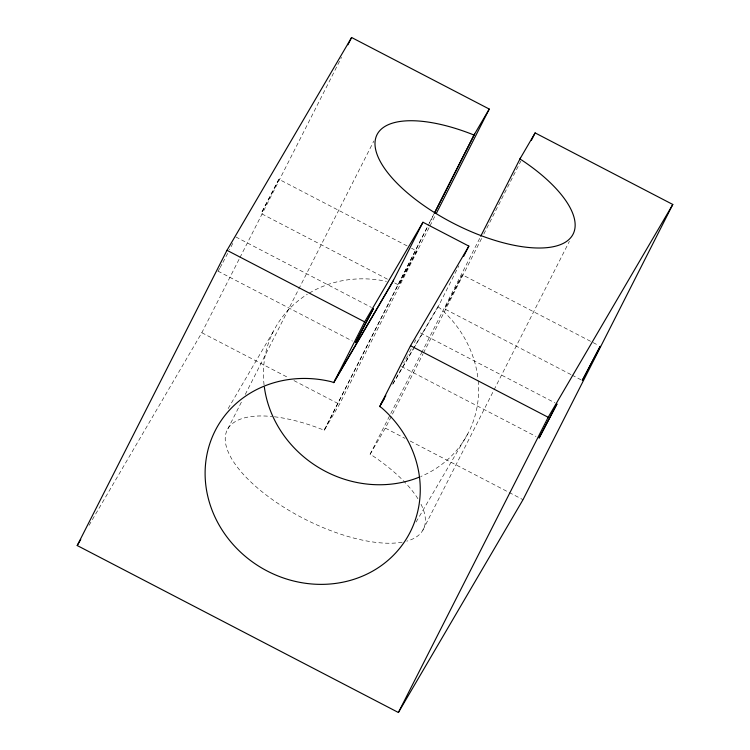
<?xml version="1.0" encoding="UTF-8"?>
<svg xmlns="http://www.w3.org/2000/svg" width="750" height="750" viewBox="0 0 750 750"><rect width="100%" height="100%" fill="white"/><g stroke="black" fill="none" stroke-linecap="round" stroke-linejoin="round"><path stroke-width="0.56" stroke-dasharray="3.75 2.81" d="M387.413 279.159L261.15 213.525L278.109 180.619L279.019 179.334L407.362 246.056M279.019 179.334L261.15 213.525M394.659 282.928L398.803 285.084L416.672 250.894L411.497 248.203M416.672 250.894L398.803 285.084M570.956 374.569L444.684 308.934L462.403 274.809L598.144 345.225M462.562 274.744L444.684 308.934M413.897 348.15L438.056 306.9L458.869 265.781M232.791 243.375L229.519 249.834M414.384 342.647L415.837 339.75M89.025 525.356L201.825 332.719L239.4 258.656M239.934 257.606L341.541 57.319M227.794 428.906L242.091 400.744M245.259 394.481L298.191 290.166M298.716 289.125L373.866 140.991M274.406 416.775A109.922 44.531 26.9 0 1 321.834 429.3L324.159 430.359L427.359 226.941M429.478 222.759L434.241 213.375M324.159 430.359L427.566 226.8M428.1 225.759L433.922 214.284M324.9 429.178L339.478 404.278L429.45 226.941M429.975 225.891L435.797 214.416M417.909 498.741A109.922 44.531 26.9 0 0 372.309 455.541L370.116 454.247L421.453 353.062M421.584 352.884L480.328 237.094M370.116 454.247L385.359 428.128L422.944 354.066M423.469 353.025L481.687 238.275M483.806 234.103L520.847 161.072M422.803 530.278L569.4 241.322M227.7 253.359L222.431 263.353M411.234 348.769L408 354.947M407.541 355.819L403.688 362.963M220.144 267.553L221.906 264.328M219.713 268.312L218.091 271.069M228.15 408.581L273.516 331.106M392.887 383.588L439.434 304.097M392.691 384.375L413.306 349.163M416.091 522.028L468.525 432.478M571.987 375.113L581.306 379.95M235.809 236.944L371.391 307.425M420.375 332.887L554.925 402.834M217.931 271.125L352.481 341.072M401.466 366.534L536.016 436.481M201.825 332.719L288.769 377.916M293.944 380.606L339.478 404.278M385.359 428.128L405.028 438.356M410.203 441.047L523.013 499.688M438.056 306.9L440.175 308.344A109.922 100.462 30.4 0 1 477.966 378.647M421.012 504.244A109.922 44.531 26.9 0 1 406.762 541.153M402.169 542.194A109.922 44.531 26.9 0 1 249.872 481.05A109.922 44.531 26.9 0 1 272.297 416.541M478.2 380.878A109.922 100.462 30.4 0 1 420.703 476.559M264.075 384.928A109.922 100.462 30.4 0 1 307.341 294.291M309.319 293.081A109.922 100.462 30.4 0 1 386.391 281.353"/><path stroke-width="1.12" d="M379.725 406.509L410.522 345.722L468.853 246.112L422.972 222.253L364.641 321.872L333.769 382.622L331.369 381.722A109.922 100.462 30.4 0 0 206.738 491.287A109.922 100.462 30.4 0 0 366.488 574.331A109.922 100.462 30.4 0 0 381.844 407.963L379.725 406.509L384.441 398.466M489.253 109.059L473.934 135.141L471.609 134.081A109.922 44.531 26.9 0 0 382.275 164.934A109.922 44.531 26.9 0 0 542.016 247.969A109.922 44.531 26.9 0 0 522.084 160.322L519.891 159.028L535.134 132.909L672.788 204.469L523.013 499.688L398.4 712.5L77.213 545.531L226.988 250.312L351.6 37.5L489.253 109.059L436.331 213.375M347.897 44.803L351.6 37.5M333.769 382.622L392.1 283.003L422.972 222.253M434.775 212.334L473.934 135.141M434.447 213.244L474.675 133.959M463.594 256.462L468.853 246.112M480.731 236.222L520.556 157.809M531.431 140.213L535.134 132.909M398.4 712.5L548.175 417.281L672.788 204.469M77.213 545.531L80.756 539.484M335.212 379.856L393.544 280.247M381.103 403.716L385.819 395.663M226.988 250.312L364.641 321.872M410.522 345.722L548.175 417.281M419.653 477A109.922 100.462 30.4 0 1 264.356 387.169M356.034 341.578L355.584 342.684L373.453 308.494L356.034 341.578M539.569 436.988L539.119 438.094L556.997 403.903L539.569 436.988M582.788 379.387L582.337 380.494L600.216 346.303L582.788 379.387"/></g></svg>
